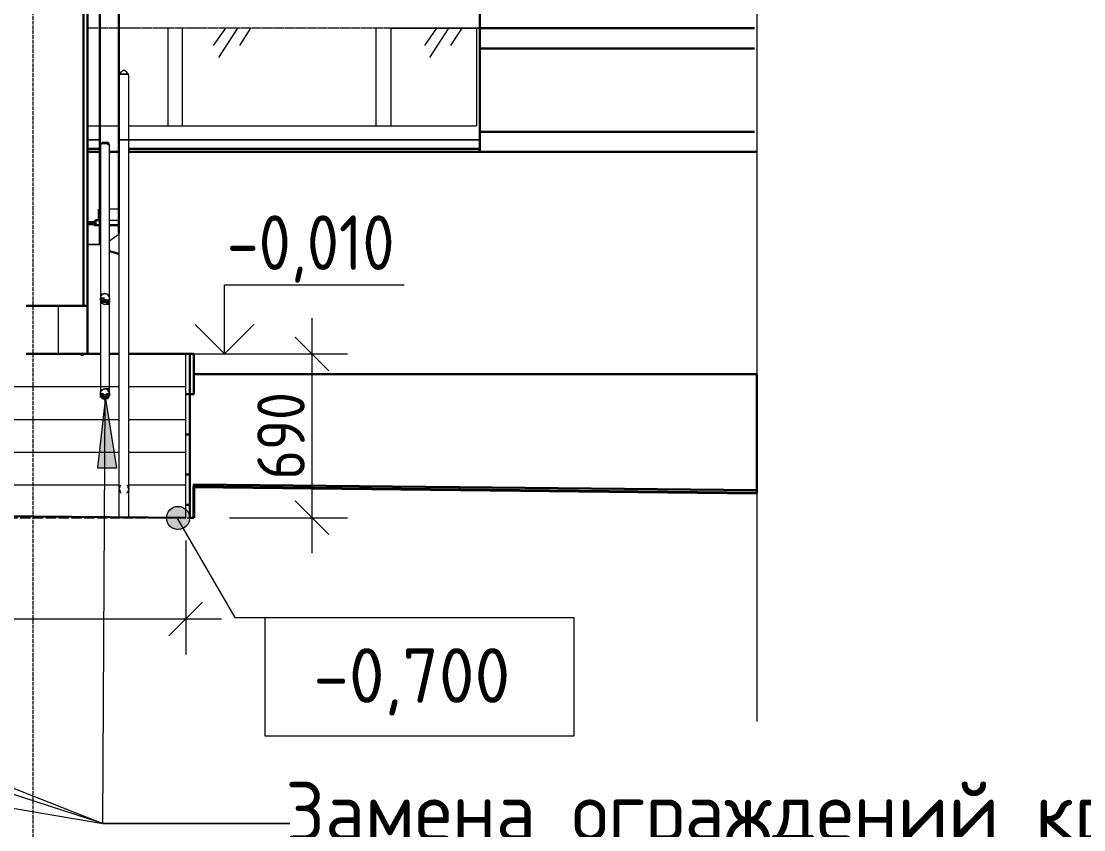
# Model space of a CAD drawing. Header units: millimetres. Extents: x 504091 to 2165846, y 135022 to 442887.
# Drawn here: x 1041310 to 1045782, y 306721 to 310125 of the extents above; entities that cross this region are included whole.
import ezdxf

# ---------------------------------------------------------------- set-up
doc = ezdxf.new("R2010")
doc.units = ezdxf.units.MM
doc.linetypes.add('PDF_IMPORT', pattern=[1, 0.8, -0.2])
doc.layers.get('Defpoints').update_dxf_attribs({"color": 255})
for name, color, linetype, lineweight in [('+АР_Вспомогательная', 7, 'Continuous', 9), ('Аннотация', 7, 'Continuous', 9), ('отметки', 7, 'Continuous', 20), ('размеры', 7, 'Continuous', 9)]:
    doc.layers.add(name, color=color, linetype=linetype, lineweight=lineweight)
for name, color, linetype in [('PDF _Аннотация', 7, 'Continuous'), ('PDF _Лестницы', 7, 'Continuous'), ('PDF _Линии', 7, 'Continuous'), ('PDF _Оси', 7, 'Continuous'), ('PDF _Отметки', 7, 'Continuous'), ('PDF _Стены внутренние', 7, 'Continuous'), ('PDF _Стены наружные', 7, 'Continuous'), ('PDF _Текст', 7, 'Continuous')]:
    doc.layers.add(name, color=color, linetype=linetype)
for name, color, linetype, true_color in [('PDF _Обобщенные модели', 7, 'Continuous', 0xb5bcbf), ('PDF _Ограждение', 7, 'Continuous', 0x7f7f7f), ('PDF _Окна', 7, 'Continuous', 0x383e42), ('PDF _Стены штриховка поверхности', 7, 'Continuous', 0xcacbcc)]:
    doc.layers.add(name, color=color, linetype=linetype, true_color=true_color)
doc.styles.add('GOST Common_1', font='GOST_Common.ttf', dxfattribs={"width": 0.9, "height": 250})
doc.styles.add('GOST Common_6', font='GOST_Common.ttf', dxfattribs={"width": 0.9, "height": 200})
doc.styles.add('PDF GOST Common', font='GOST_Common.ttf')
doc.dimstyles.new('ADSK_Основной_2_5_мм_Округление_до_10_мм', dxfattribs={"dimscale": 304.8, "dimtxt": 251.428749, "dimasz": 0.463911, "dimexe": 0.492126, "dimexo": 0.492126, "dimgap": 0.098425, "dimtad": 1, "dimdec": 0, "dimrnd": 10, "dimdsep": 46, "dimtxsty": 'GOST Common_1', "dimblk1": 'OBLIQUE', "dimblk2": 'OBLIQUE', "dimsah": 1, "dimcen": 0.09, "dimdle": 0.492126, "dimazin": 2, "dimtfac": 1, "dimtdec": 4, "dimtix": 1, "dimtmove": 0, "dimatfit": 3, "dimfxl": 0, "dimtvp": 1, "dimtolj": 1, "dimtzin": 0, "dimlwd": 20, "dimlwe": 20, "dimarcsym": 0})

# ---------------------------------------------------------------- blocks, each defined once
blk = doc.blocks.new('Высотные отметки - Стрелка вверх-12093-Разрез 2-2')
at = {"layer": 'Аннотация', "lineweight": 20}
for p, q in [((21738.9, 450), (20438.9, 450)), ((21738.9, -50), (21738.9, 450)), ((21738.9, -50), (21526.8, 162.1)), ((21738.9, -50), (21951, 162.1)), ((22038.9, -50), (21438.9, -50))]:
    blk.add_line(p, q, dxfattribs=at)
blk = doc.blocks.new('_Oblique')
at = {"color": 0, "linetype": 'ByBlock', "lineweight": -2}
blk.add_line((-0.5, -0.5), (0.5, 0.5), dxfattribs=at)
blk = doc.blocks.new('*D959')
at = {"layer": 'Defpoints', "color": 0, "lineweight": 20, "transparency": 16777216}
for p in [(1042002.3, 308089.2), (1028763.5, 308034.7), (1042002.3, 307608.4)]:
    blk.add_point(p, dxfattribs=at)
at = {"layer": 'размеры', "color": 0, "transparency": 16777216}
for p, q in [((1042002.3, 307939.2), (1042002.3, 307458.4)), ((1028763.5, 307884.7), (1028763.5, 307458.4)), ((1028613.5, 307608.4), (1042152.3, 307608.4))]:
    blk.add_line(p, q, dxfattribs=at)
at = {"layer": 'размеры', "color": 0, "transparency": 16777216, "xscale": 141.4, "yscale": 141.4, "zscale": 141.4, "rotation": 180}
blk.add_blockref('_Oblique', (1028763.5, 307608.4), dxfattribs=at)
at = {"layer": 'размеры', "color": 0, "transparency": 16777216, "xscale": 141.4, "yscale": 141.4, "zscale": 141.4}
blk.add_blockref('_Oblique', (1042002.3, 307608.4), dxfattribs=at)
at = {"layer": 'размеры', "color": 0, "lineweight": 20, "transparency": 16777216, "insert": (1035382.9, 307738.4), "char_height": 200, "attachment_point": 5, "style": 'GOST Common_6'}
blk.add_mtext('\\A1;13250', dxfattribs=at)
blk = doc.blocks.new('*D1009')
at = {"layer": 'Defpoints', "color": 0, "lineweight": 20, "transparency": 16777216}
for p in [(1042027.7, 308724.1), (1042036.2, 308034.7), (1042533.1, 308034.7)]:
    blk.add_point(p, dxfattribs=at)
at = {"layer": 'размеры', "color": 0, "transparency": 16777216}
for p, q in [((1042533.1, 308874.1), (1042533.1, 307884.7)), ((1042177.7, 308724.1), (1042683.1, 308724.1)), ((1042186.2, 308034.7), (1042683.1, 308034.7))]:
    blk.add_line(p, q, dxfattribs=at)
at = {"layer": 'размеры', "color": 0, "transparency": 16777216, "xscale": 141.4, "yscale": 141.4, "zscale": 141.4}
for p, rotation in [((1042533.1, 308724.1), 90), ((1042533.1, 308034.7), 270)]:
    blk.add_blockref('_Oblique', p, dxfattribs=dict(at, rotation=rotation))
at = {"layer": 'размеры', "color": 0, "lineweight": 20, "transparency": 16777216, "insert": (1042403.1, 308379.4), "char_height": 200, "attachment_point": 5, "rotation": 90, "style": 'GOST Common_6'}
blk.add_mtext('\\A1;690', dxfattribs=at)

msp = doc.modelspace()

# ---------------------------------------------------------------- hatches: boundary and pattern name
at = {"layer": 'PDF _Аннотация', "transparency": 33554687}
msp.add_hatch(color=256, dxfattribs=at).paths.add_polyline_path([(1041712.5292, 308244.9614), (1041664.483, 308543.627), (1041633.054, 308257.2493), (1041631.1138, 308244.7006)])
at = {"layer": 'PDF _Ограждение', "transparency": 33554559}
h = msp.add_hatch(color=256, dxfattribs=at)
h.paths.add_polyline_path([(1041660.7077, 308946.1684), (1041660.7077, 308950.401), (1041660.7077, 308946.1684)], flags=0)
h.paths.add_polyline_path([(1041660.7077, 308946.1684), (1041656.4751, 308946.1684), (1041660.7077, 308946.1684)], flags=0)
h.paths.add_polyline_path([(1041660.7077, 308946.1684), (1041660.7077, 308946.1684), (1041660.7077, 308946.1684)], flags=0)
h.paths.add_polyline_path([(1041660.7077, 308946.1684), (1041656.4751, 308946.1684), (1041660.7077, 308946.1684)], flags=0)
h.paths.add_polyline_path([(1041660.7077, 308946.1684), (1041656.4751, 308946.1684), (1041660.7077, 308946.1684)], flags=0)
h = msp.add_hatch(color=256, dxfattribs=at)
h.paths.add_polyline_path([(1041673.4055, 308573.699), (1041664.9403, 308577.9316), (1041673.4055, 308573.699)], flags=0)
h.paths.add_polyline_path([(1041673.4055, 308573.699), (1041669.1729, 308573.699), (1041673.4055, 308573.699)], flags=0)
h.paths.add_polyline_path([(1041673.4055, 308573.699), (1041669.1729, 308573.699), (1041673.4055, 308573.699)], flags=0)
at = {"layer": 'PDF _Отметки', "transparency": 33554687}
msp.add_hatch(color=256, dxfattribs=at).paths.add_polyline_path([(1041980.5985, 308082.3087), (1041959.4355, 308082.3087), (1041950.9702, 308078.076), (1041946.7376, 308078.076), (1041942.505, 308073.8434), (1041938.2724, 308073.8434), (1041934.0398, 308069.6108), (1041934.0398, 308065.3782), (1041925.5746, 308056.913), (1041921.342, 308048.4478), (1041921.342, 308039.9826), (1041917.1094, 308035.75), (1041917.1094, 308027.2848), (1041921.342, 308023.0522), (1041921.342, 308014.587), (1041925.5746, 308010.3544), (1041925.5746, 308006.1217), (1041934.0398, 307997.6565), (1041934.0398, 307993.4239), (1041938.2724, 307989.1913), (1041942.505, 307989.1913), (1041946.7376, 307984.9587), (1041959.4355, 307984.9587), (1041959.4355, 307980.7261), (1041972.1333, 307980.7261), (1041980.5985, 307984.9587), (1041989.0637, 307984.9587), (1041993.2963, 307989.1913), (1041997.5289, 307989.1913), (1042005.9941, 307997.6565), (1042005.9941, 308001.8891), (1042014.4593, 308010.3544), (1042014.4593, 308018.8196), (1042018.6919, 308023.0522), (1042018.6919, 308039.9826), (1042014.4593, 308044.2152), (1042014.4593, 308056.913), (1042010.2267, 308056.913), (1042005.9941, 308061.1456), (1042005.9941, 308065.3782), (1041997.5289, 308073.8434), (1041993.2963, 308073.8434), (1041989.0637, 308078.076), (1041984.8311, 308078.076)])
at = {"layer": 'PDF _Стены внутренние', "true_color": 0xdf8d79, "transparency": 33554559}
msp.add_hatch(color=33, dxfattribs=at).paths.add_polyline_path([(1041572.2902, 308724.0787), (1041563.825, 308724.0787), (1041563.825, 308715.6135), (1041572.2902, 308715.6135)])
at = {"layer": 'PDF _Стены наружные', "true_color": 0xe4ecef, "transparency": 33554687}
msp.add_hatch(color=254, dxfattribs=at).paths.add_polyline_path([(1042036.1511, 308173.763), (1042036.1511, 308164.5573), (1044405.451, 308137.7855), (1044405.451, 308150.9172)])

# ---------------------------------------------------------------- linework, layer by layer
at = {"layer": '+АР_Вспомогательная', "color": 7, "linetype": 'Continuous', "ltscale": 50}
msp.add_lwpolyline([(1044403.8152, 314228.1486), (1044405.451, 311659.7931), (1044655.451, 311597.2931), (1044155.451, 311472.2931), (1044405.451, 311409.7931), (1044405.451, 307176.4633)], dxfattribs=at)
at = {"layer": 'PDF _Аннотация', "lineweight": 9}
for points in [[(1035782.0852, 309066.9198), (1041652.7097, 306747.4517), (1042439.9745, 306747.4517), (1041652.7097, 306747.4517), (1041663.4176, 308534.0829)], [(1029109.6709, 308884.2064), (1041652.7097, 306747.4517), (1042439.9745, 306747.4517), (1041652.7097, 306747.4517), (1035079.4725, 308884.9177)]]:
    msp.add_lwpolyline(points, dxfattribs=at)
msp.add_lwpolyline([(1041664.483, 308543.627), (1041631.1138, 308244.7006), (1041712.5292, 308244.9614)], close=True, dxfattribs=at)
at = {"layer": 'PDF _Аннотация', "lineweight": 20}
msp.add_lwpolyline([(1043635.5474, 307614.4512), (1043635.5474, 307115.0037), (1042336.1374, 307115.0037), (1042336.1374, 307614.4512)], close=True, dxfattribs=at)
at = {"layer": 'PDF _Лестницы', "linetype": 'PDF_IMPORT', "lineweight": 9, "ltscale": 54.057807}
msp.add_line((1028763.4523, 308034.7168), (1042036.1511, 308034.7168), dxfattribs=at)
at = {"layer": 'PDF _Лестницы', "lineweight": 9}
msp.add_lwpolyline([(1042001.9432, 308034.7196), (1042002.2902, 308076.49), (1042002.2902, 308237.329), (1042002.2902, 308398.168), (1042002.2902, 308554.7745), (1042002.2902, 308724.0787)], dxfattribs=at)
at = {"layer": 'PDF _Линии', "lineweight": 9}
for p, q in [((1029041.5476, 308448.7168), (1041719.9642, 308448.7168)), ((1041762.2902, 308448.7168), (1042002.2902, 308448.7168)), ((1029041.5476, 308310.7168), (1041719.9642, 308310.7168)), ((1041762.2902, 308310.7168), (1042002.2902, 308310.7168)), ((1029041.5476, 308172.7168), (1041719.9642, 308172.7168)), ((1041762.2902, 308172.7168), (1042002.2902, 308172.7168))]:
    msp.add_line(p, q, dxfattribs=at)
at = {"layer": 'PDF _Линии', "lineweight": 30}
msp.add_line((1042002.2902, 308034.7168), (1029040.6486, 308142.4136), dxfattribs=at)
for points in [[(1035731.2939, 313650.8322), (1038698.3507, 313650.8322), (1041589.2207, 313650.8322), (1041589.2207, 308724.0787)], [(1041716.1988, 312436.0742), (1041682.338, 312397.9808), (1041652.7097, 312368.3525), (1041648.4771, 312364.1199), (1041648.4771, 312359.8873), (1041644.2445, 312359.8873), (1041644.2445, 312355.6547), (1041644.2445, 312351.4221), (1041640.0119, 312351.4221), (1041640.0119, 312347.1895), (1041640.0119, 312342.9569), (1041640.0119, 312338.7243), (1041640.0119, 312292.1656), (1041640.0119, 309291.2479)], [(1041720.4314, 309291.2479), (1041720.4314, 312292.1656), (1041720.4314, 312241.3743)], [(1041572.2902, 308927.2438), (1041572.2902, 312127.094), (1041589.2207, 312127.094), (1041601.9185, 312127.094), (1041601.9185, 312008.581), (1041589.2207, 312008.581)], [(1044395.4385, 311801.1833), (1043239.937, 311801.1833), (1043239.937, 309574.8325)], [(1043239.937, 310095.4431), (1044395.4385, 310095.4431)], [(1044395.4385, 310010.7909), (1043239.937, 310010.7909)], [(1043239.937, 309659.4846), (1044395.4385, 309659.4846)], [(1041640.0119, 309587.5303), (1041589.2207, 309587.5303)], [(1043239.937, 309587.5303), (1041762.2902, 309587.5303)], [(1041635.7793, 309333.574), (1041635.7793, 309287.0153)], [(1041643.7773, 309185.9), (1041640.0119, 309189.6654), (1041640.0119, 309193.898), (1041640.0119, 309198.1306), (1041640.0119, 309202.3632), (1041640.0119, 309287.0153), (1041623.0815, 309287.0153), (1041623.0815, 309265.8523), (1041618.8489, 309265.8523), (1041618.8489, 309270.0849), (1041618.8489, 309278.5501), (1041618.8489, 309282.7827), (1041623.0815, 309282.7827)], [(1041720.4314, 309287.0153), (1041720.4314, 309231.9914)], [(1041623.0815, 309278.5501), (1041589.2207, 309278.5501)], [(1041589.2207, 309270.0849), (1041623.0815, 309270.0849)], [(1041623.0815, 309265.8523), (1041640.0119, 309265.8523), (1041643.7773, 309265.8523)], [(1041681.8707, 309265.8523), (1041720.4314, 309265.8523)], [(1041719.9642, 309145.236), (1041681.8707, 309156.4399)], [(1041589.2207, 308927.2438), (1041331.0317, 308927.2438)], [(1041331.0317, 308724.0787), (1041643.7773, 308724.0787)], [(1041681.8707, 308724.0787), (1041719.9642, 308724.0787)], [(1041762.2902, 308724.0787), (1042036.1511, 308724.0787)], [(1042019.2207, 308554.7745), (1042002.2902, 308554.7745)], [(1042019.2207, 308385.4702), (1042002.2902, 308385.4702)], [(1042019.2207, 308216.166), (1042002.2902, 308216.166)], [(1042036.1511, 308173.763), (1044405.451, 308150.9172)], [(1042002.2902, 308089.1878), (1042019.2207, 308089.1878)]]:
    msp.add_lwpolyline(points, dxfattribs=at)
at = {"layer": 'PDF _Линии', "lineweight": 30, "ltscale": 53.676821}
for points in [[(1041643.7773, 309574.8325), (1041589.2207, 309574.8325)], [(1041720.4314, 309574.8325), (1041681.8707, 309574.8325)], [(1044405.451, 309574.8325), (1041762.2902, 309574.8325)], [(1044405.451, 308150.9172), (1044405.451, 308639.4266), (1042036.1511, 308639.4266), (1042036.1511, 308554.7745), (1042019.2207, 308554.7745), (1042019.2207, 308034.7168), (1042036.1511, 308034.7168), (1042036.1511, 308173.763), (1044405.451, 308150.9172)], [(1042036.1511, 308639.4266), (1044405.451, 308639.4266)], [(1042036.1511, 308173.763), (1042036.1511, 308164.5573), (1044405.451, 308137.7855), (1044405.451, 308150.9172), (1042036.1511, 308173.763)]]:
    msp.add_lwpolyline(points, dxfattribs=at)
msp.add_lwpolyline([(1042019.2207, 308724.0787), (1042036.1511, 308724.0787), (1042036.1511, 308554.7745), (1042019.2207, 308554.7745)], close=True, dxfattribs=at)
at = {"layer": 'PDF _Линии', "lineweight": 9}
for points in [[(1029041.5476, 308586.7168), (1041719.9642, 308586.7168)], [(1041762.2902, 308586.7168), (1042002.2902, 308586.7168)]]:
    msp.add_lwpolyline(points, dxfattribs=at)
at = {"layer": 'PDF _Линии', "lineweight": 40}
msp.add_lwpolyline([(1044405.451, 308137.7855), (1042036.1511, 308164.5573), (1042036.1511, 308034.7168)], dxfattribs=at)
at = {"layer": 'PDF _Обобщенные модели', "color": 7, "lineweight": 18}
for points in [[(1041643.7773, 309333.574), (1041635.7793, 309333.574)], [(1041720.4314, 309333.574), (1041681.8707, 309333.574)], [(1041640.0119, 309265.8523), (1041640.0119, 309287.0153), (1041643.7773, 309287.0153)], [(1041681.8707, 309287.0153), (1041720.4314, 309287.0153)], [(1041623.0815, 309278.5501), (1041618.8489, 309278.5501)], [(1041618.8489, 309270.0849), (1041623.0815, 309270.0849)], [(1041682.338, 309202.3632), (1041711.9662, 309223.5262), (1041720.4314, 309227.7588), (1041720.4314, 309231.9914)]]:
    msp.add_lwpolyline(points, dxfattribs=at)
at = {"layer": 'PDF _Обобщенные модели', "color": 250, "lineweight": 0, "true_color": 0x3d3635, "const_width": 4.2326}
msp.add_lwpolyline([(1041620.9652, 309282.7827), (1041620.9652, 309278.5501), (1041620.9652, 309270.0849)], dxfattribs=at)
at = {"layer": 'PDF _Обобщенные модели', "color": 250, "lineweight": 0, "true_color": 0x3d3635}
msp.add_lwpolyline([(1041623.0815, 309278.5501), (1041618.8489, 309278.5501), (1041623.0815, 309278.5501)], close=True, dxfattribs=at)
at = {"layer": 'PDF _Ограждение', "color": 7, "lineweight": 9}
for points in [[(1041762.2902, 308036.7109), (1041762.2902, 309246.6834), (1041762.2902, 309255.1486), (1041762.2902, 309898.5047), (1041753.825, 309911.2025), (1041741.1272, 309919.6677), (1041728.4294, 309911.2025), (1041719.9642, 309898.5047), (1041719.9642, 309255.1486), (1041719.9642, 309246.6834), (1041719.9642, 308036.7109)], [(1041719.9642, 308188.5319), (1041719.9642, 308154.671)], [(1041728.4294, 308171.6015), (1041724.1968, 308167.3688), (1041724.1968, 308163.1362), (1041719.9642, 308154.671), (1041724.1968, 308150.4384), (1041724.1968, 308146.2058), (1041728.4294, 308137.7406)], [(1041753.825, 308171.6015), (1041758.0576, 308167.3688), (1041762.2902, 308163.1362), (1041762.2902, 308154.671), (1041762.2902, 308188.5319)], [(1041753.825, 308137.7406), (1041758.0576, 308146.2058), (1041762.2902, 308150.4384), (1041762.2902, 308154.671)]]:
    msp.add_lwpolyline(points, dxfattribs=at)
at = {"layer": 'PDF _Ограждение', "lineweight": 0}
for points in [[(1041762.2902, 309902.7373), (1041724.1968, 309902.7373), (1041762.2902, 309902.7373)], [(1041677.6381, 309610.6875), (1041648.0099, 309610.6875), (1041677.6381, 309610.6875)], [(1041652.2425, 309610.6875), (1041648.0099, 309610.6875), (1041652.2425, 309610.6875)], [(1041673.4055, 309614.9201), (1041652.2425, 309614.9201), (1041673.4055, 309614.9201)], [(1041677.6381, 309610.6875), (1041660.7077, 309610.6875), (1041677.6381, 309610.6875)], [(1041677.6381, 309606.4549), (1041673.4055, 309606.4549), (1041677.6381, 309606.4549)], [(1041677.6381, 309606.4549), (1041673.4055, 309606.4549), (1041677.6381, 309606.4549)], [(1041681.8707, 309597.9897), (1041681.8707, 309597.9897), (1041681.8707, 309597.9897)], [(1041681.8707, 309597.9897), (1041681.8707, 309597.9897), (1041681.8707, 309597.9897)], [(1041652.2425, 308975.7966), (1041643.7773, 308975.7966), (1041652.2425, 308975.7966)], [(1041648.0099, 308971.564), (1041648.0099, 308971.564), (1041648.0099, 308971.564)], [(1041648.0099, 308971.564), (1041648.0099, 308971.564), (1041648.0099, 308971.564)], [(1041648.0099, 308967.3314), (1041648.0099, 308971.564), (1041648.0099, 308967.3314)], [(1041664.9403, 308975.7966), (1041664.9403, 308975.7966), (1041664.9403, 308975.7966)], [(1041664.9403, 308975.7966), (1041664.9403, 308975.7966), (1041664.9403, 308975.7966)], [(1041664.9403, 308975.7966), (1041664.9403, 308975.7966), (1041664.9403, 308975.7966)], [(1041677.6381, 308971.564), (1041673.4055, 308971.564), (1041677.6381, 308971.564)], [(1041643.7773, 308963.0988), (1041643.7773, 308963.0988), (1041643.7773, 308963.0988)], [(1041643.7773, 308963.0988), (1041643.7773, 308963.0988), (1041643.7773, 308963.0988)], [(1041660.7077, 308958.8662), (1041643.7773, 308958.8662), (1041660.7077, 308958.8662)], [(1041643.7773, 308958.8662), (1041643.7773, 308958.8662), (1041643.7773, 308958.8662)], [(1041643.7773, 308958.8662), (1041643.7773, 308958.8662), (1041643.7773, 308958.8662)], [(1041648.0099, 308954.6336), (1041643.7773, 308958.8662), (1041648.0099, 308954.6336)], [(1041648.0099, 308937.7031), (1041643.7773, 308941.9358), (1041648.0099, 308937.7031)], [(1041656.4751, 308950.401), (1041648.0099, 308950.401), (1041656.4751, 308950.401)], [(1041656.4751, 308946.1684), (1041648.0099, 308946.1684), (1041656.4751, 308946.1684)], [(1041656.4751, 308946.1684), (1041648.0099, 308946.1684), (1041656.4751, 308946.1684)], [(1041656.4751, 308946.1684), (1041652.2425, 308946.1684), (1041656.4751, 308946.1684)], [(1041656.4751, 308954.6336), (1041656.4751, 308954.6336), (1041656.4751, 308954.6336)], [(1041656.4751, 308954.6336), (1041656.4751, 308954.6336), (1041656.4751, 308954.6336)], [(1041660.7077, 308950.401), (1041656.4751, 308954.6336), (1041660.7077, 308950.401)], [(1041660.7077, 308954.6336), (1041656.4751, 308954.6336), (1041660.7077, 308954.6336)], [(1041660.7077, 308954.6336), (1041656.4751, 308954.6336), (1041660.7077, 308954.6336)], [(1041656.4751, 308950.401), (1041656.4751, 308950.401), (1041656.4751, 308950.401)], [(1041656.4751, 308950.401), (1041656.4751, 308950.401), (1041656.4751, 308950.401)], [(1041656.4751, 308950.401), (1041656.4751, 308950.401), (1041656.4751, 308950.401)], [(1041656.4751, 308950.401), (1041656.4751, 308950.401), (1041656.4751, 308950.401)], [(1041656.4751, 308950.401), (1041656.4751, 308950.401), (1041656.4751, 308950.401)], [(1041656.4751, 308950.401), (1041656.4751, 308950.401), (1041656.4751, 308950.401)], [(1041656.4751, 308950.401), (1041656.4751, 308950.401), (1041656.4751, 308950.401)], [(1041656.4751, 308950.401), (1041656.4751, 308950.401), (1041656.4751, 308950.401)], [(1041656.4751, 308946.1684), (1041656.4751, 308946.1684), (1041656.4751, 308946.1684)], [(1041656.4751, 308946.1684), (1041656.4751, 308946.1684), (1041656.4751, 308946.1684)], [(1041656.4751, 308946.1684), (1041656.4751, 308946.1684), (1041656.4751, 308946.1684)], [(1041656.4751, 308946.1684), (1041656.4751, 308946.1684), (1041656.4751, 308946.1684)], [(1041656.4751, 308946.1684), (1041656.4751, 308946.1684), (1041656.4751, 308946.1684)], [(1041656.4751, 308946.1684), (1041656.4751, 308946.1684), (1041656.4751, 308946.1684)], [(1041656.4751, 308941.9358), (1041656.4751, 308941.9358), (1041656.4751, 308941.9358)], [(1041677.6381, 308941.9358), (1041656.4751, 308941.9358), (1041677.6381, 308941.9358)], [(1041660.7077, 308954.6336), (1041660.7077, 308954.6336), (1041660.7077, 308954.6336)], [(1041660.7077, 308954.6336), (1041660.7077, 308954.6336), (1041660.7077, 308954.6336)], [(1041660.7077, 308950.401), (1041660.7077, 308950.401), (1041660.7077, 308950.401)], [(1041660.7077, 308950.401), (1041660.7077, 308950.401), (1041660.7077, 308950.401)], [(1041669.1729, 308950.401), (1041660.7077, 308950.401), (1041669.1729, 308950.401)], [(1041660.7077, 308950.401), (1041660.7077, 308950.401), (1041660.7077, 308950.401)], [(1041660.7077, 308950.401), (1041660.7077, 308950.401), (1041660.7077, 308950.401)], [(1041660.7077, 308950.401), (1041660.7077, 308950.401), (1041660.7077, 308950.401)], [(1041660.7077, 308950.401), (1041660.7077, 308950.401), (1041660.7077, 308950.401)], [(1041660.7077, 308950.401), (1041660.7077, 308950.401), (1041660.7077, 308950.401)], [(1041660.7077, 308950.401), (1041660.7077, 308950.401), (1041660.7077, 308950.401)], [(1041660.7077, 308950.401), (1041660.7077, 308950.401), (1041660.7077, 308950.401)], [(1041660.7077, 308950.401), (1041660.7077, 308950.401), (1041660.7077, 308950.401)], [(1041660.7077, 308950.401), (1041660.7077, 308950.401), (1041660.7077, 308950.401)], [(1041660.7077, 308950.401), (1041660.7077, 308950.401), (1041660.7077, 308950.401)], [(1041660.7077, 308950.401), (1041660.7077, 308950.401), (1041660.7077, 308950.401)], [(1041660.7077, 308950.401), (1041660.7077, 308950.401), (1041660.7077, 308950.401)], [(1041660.7077, 308950.401), (1041660.7077, 308950.401), (1041660.7077, 308950.401)], [(1041660.7077, 308950.401), (1041660.7077, 308950.401), (1041660.7077, 308950.401)], [(1041660.7077, 308950.401), (1041660.7077, 308950.401), (1041660.7077, 308950.401)], [(1041660.7077, 308950.401), (1041660.7077, 308950.401), (1041660.7077, 308950.401)], [(1041660.7077, 308950.401), (1041660.7077, 308950.401), (1041660.7077, 308950.401)], [(1041660.7077, 308950.401), (1041660.7077, 308950.401), (1041660.7077, 308950.401)], [(1041660.7077, 308946.1684), (1041660.7077, 308950.401), (1041660.7077, 308946.1684)], [(1041660.7077, 308946.1684), (1041660.7077, 308946.1684), (1041660.7077, 308946.1684)], [(1041660.7077, 308946.1684), (1041660.7077, 308946.1684), (1041660.7077, 308946.1684)], [(1041660.7077, 308946.1684), (1041660.7077, 308946.1684), (1041660.7077, 308946.1684)], [(1041660.7077, 308946.1684), (1041660.7077, 308946.1684), (1041660.7077, 308946.1684)], [(1041664.9403, 308954.6336), (1041664.9403, 308954.6336), (1041664.9403, 308954.6336)], [(1041664.9403, 308954.6336), (1041664.9403, 308954.6336), (1041664.9403, 308954.6336)], [(1041664.9403, 308950.401), (1041664.9403, 308954.6336), (1041664.9403, 308950.401)], [(1041677.6381, 308950.401), (1041664.9403, 308950.401), (1041677.6381, 308950.401)], [(1041677.6381, 308950.401), (1041664.9403, 308950.401), (1041677.6381, 308950.401)], [(1041669.1729, 308950.401), (1041664.9403, 308950.401), (1041669.1729, 308950.401)], [(1041677.6381, 308950.401), (1041669.1729, 308950.401), (1041677.6381, 308950.401)], [(1041673.4055, 308946.1684), (1041669.1729, 308946.1684), (1041673.4055, 308946.1684)], [(1041669.1729, 308946.1684), (1041669.1729, 308946.1684), (1041669.1729, 308946.1684)], [(1041669.1729, 308946.1684), (1041669.1729, 308946.1684), (1041669.1729, 308946.1684)], [(1041669.1729, 308946.1684), (1041669.1729, 308946.1684), (1041669.1729, 308946.1684)], [(1041681.8707, 308933.4705), (1041669.1729, 308933.4705), (1041681.8707, 308933.4705)], [(1041681.8707, 308946.1684), (1041673.4055, 308946.1684), (1041681.8707, 308946.1684)], [(1041681.8707, 308963.0988), (1041677.6381, 308967.3314), (1041681.8707, 308963.0988)], [(1041681.8707, 308967.3314), (1041677.6381, 308967.3314), (1041681.8707, 308967.3314)], [(1041681.8707, 308941.9358), (1041681.8707, 308946.1684), (1041681.8707, 308941.9358)], [(1041652.2425, 308573.699), (1041643.7773, 308573.699), (1041652.2425, 308573.699)], [(1041648.0099, 308569.4664), (1041648.0099, 308569.4664), (1041648.0099, 308569.4664)], [(1041648.0099, 308569.4664), (1041648.0099, 308569.4664), (1041648.0099, 308569.4664)], [(1041681.8707, 308577.9316), (1041660.7077, 308577.9316), (1041681.8707, 308577.9316)], [(1041677.6381, 308569.4664), (1041673.4055, 308569.4664), (1041677.6381, 308569.4664)], [(1041643.7773, 308565.2338), (1041643.7773, 308565.2338), (1041643.7773, 308565.2338)], [(1041643.7773, 308565.2338), (1041643.7773, 308565.2338), (1041643.7773, 308565.2338)], [(1041643.7773, 308565.2338), (1041643.7773, 308565.2338), (1041643.7773, 308565.2338)], [(1041643.7773, 308565.2338), (1041643.7773, 308565.2338), (1041643.7773, 308565.2338)], [(1041656.4751, 308556.7686), (1041643.7773, 308556.7686), (1041656.4751, 308556.7686)], [(1041656.4751, 308556.7686), (1041643.7773, 308556.7686), (1041656.4751, 308556.7686)], [(1041643.7773, 308556.7686), (1041643.7773, 308556.7686), (1041643.7773, 308556.7686)], [(1041643.7773, 308556.7686), (1041643.7773, 308556.7686), (1041643.7773, 308556.7686)], [(1041648.0099, 308552.536), (1041643.7773, 308556.7686), (1041648.0099, 308552.536)], [(1041648.0099, 308552.536), (1041643.7773, 308552.536), (1041648.0099, 308552.536)], [(1041656.4751, 308552.536), (1041648.0099, 308552.536), (1041656.4751, 308552.536)], [(1041660.7077, 308552.536), (1041648.0099, 308552.536), (1041660.7077, 308552.536)], [(1041656.4751, 308548.3034), (1041648.0099, 308548.3034), (1041656.4751, 308548.3034)], [(1041656.4751, 308548.3034), (1041648.0099, 308548.3034), (1041656.4751, 308548.3034)], [(1041650.1262, 308552.536), (1041656.4751, 308552.536), (1041656.4751, 308552.536), (1041656.4751, 308552.536)], [(1041656.4751, 308544.0708), (1041652.2425, 308544.0708), (1041656.4751, 308544.0708)], [(1041656.4751, 308556.7686), (1041656.4751, 308556.7686), (1041656.4751, 308556.7686)], [(1041656.4751, 308552.536), (1041656.4751, 308552.536), (1041656.4751, 308552.536)], [(1041656.4751, 308552.536), (1041656.4751, 308552.536), (1041656.4751, 308552.536)], [(1041656.4751, 308552.536), (1041656.4751, 308552.536), (1041656.4751, 308552.536)], [(1041656.4751, 308552.536), (1041656.4751, 308552.536), (1041656.4751, 308552.536)], [(1041656.4751, 308552.536), (1041656.4751, 308552.536), (1041656.4751, 308552.536)], [(1041656.4751, 308552.536), (1041656.4751, 308552.536), (1041656.4751, 308552.536)], [(1041656.4751, 308552.536), (1041656.4751, 308552.536), (1041656.4751, 308552.536)], [(1041656.4751, 308552.536), (1041656.4751, 308552.536), (1041656.4751, 308552.536)], [(1041656.4751, 308552.536), (1041656.4751, 308552.536), (1041656.4751, 308552.536)], [(1041656.4751, 308548.3034), (1041656.4751, 308548.3034), (1041656.4751, 308548.3034)], [(1041656.4751, 308548.3034), (1041656.4751, 308548.3034), (1041656.4751, 308548.3034)], [(1041656.4751, 308548.3034), (1041656.4751, 308548.3034), (1041656.4751, 308548.3034)], [(1041660.7077, 308544.0708), (1041656.4751, 308544.0708), (1041660.7077, 308544.0708)], [(1041660.7077, 308544.0708), (1041656.4751, 308544.0708), (1041660.7077, 308544.0708)], [(1041656.4751, 308544.0708), (1041656.4751, 308544.0708), (1041656.4751, 308544.0708)], [(1041656.4751, 308544.0708), (1041656.4751, 308544.0708), (1041656.4751, 308544.0708)], [(1041656.4751, 308544.0708), (1041656.4751, 308544.0708), (1041656.4751, 308544.0708)], [(1041656.4751, 308544.0708), (1041656.4751, 308544.0708), (1041656.4751, 308544.0708)], [(1041656.4751, 308544.0708), (1041656.4751, 308544.0708), (1041656.4751, 308544.0708)], [(1041656.4751, 308544.0708), (1041656.4751, 308544.0708), (1041656.4751, 308544.0708)], [(1041660.7077, 308556.7686), (1041660.7077, 308556.7686), (1041660.7077, 308556.7686)], [(1041660.7077, 308556.7686), (1041660.7077, 308556.7686), (1041660.7077, 308556.7686)], [(1041660.7077, 308552.536), (1041660.7077, 308552.536), (1041660.7077, 308552.536)], [(1041660.7077, 308552.536), (1041660.7077, 308552.536), (1041660.7077, 308552.536)], [(1041669.1729, 308552.536), (1041660.7077, 308552.536), (1041669.1729, 308552.536)], [(1041660.7077, 308552.536), (1041660.7077, 308552.536), (1041660.7077, 308552.536)], [(1041660.7077, 308552.536), (1041660.7077, 308552.536), (1041660.7077, 308552.536)], [(1041660.7077, 308552.536), (1041660.7077, 308552.536), (1041660.7077, 308552.536)], [(1041660.7077, 308552.536), (1041660.7077, 308552.536), (1041660.7077, 308552.536)], [(1041660.7077, 308552.536), (1041660.7077, 308552.536), (1041660.7077, 308552.536)], [(1041660.7077, 308552.536), (1041660.7077, 308552.536), (1041660.7077, 308552.536)], [(1041660.7077, 308552.536), (1041660.7077, 308552.536), (1041660.7077, 308552.536)], [(1041660.7077, 308552.536), (1041660.7077, 308552.536), (1041660.7077, 308552.536)], [(1041660.7077, 308552.536), (1041660.7077, 308552.536), (1041660.7077, 308552.536)], [(1041660.7077, 308552.536), (1041660.7077, 308552.536), (1041660.7077, 308552.536)], [(1041660.7077, 308552.536), (1041660.7077, 308552.536), (1041660.7077, 308552.536)], [(1041660.7077, 308552.536), (1041660.7077, 308552.536), (1041660.7077, 308552.536)], [(1041660.7077, 308552.536), (1041660.7077, 308552.536), (1041660.7077, 308552.536)], [(1041660.7077, 308552.536), (1041660.7077, 308552.536), (1041660.7077, 308552.536)], [(1041660.7077, 308552.536), (1041660.7077, 308552.536), (1041660.7077, 308552.536)], [(1041660.7077, 308552.536), (1041660.7077, 308552.536), (1041660.7077, 308552.536)], [(1041660.7077, 308552.536), (1041660.7077, 308552.536), (1041660.7077, 308552.536)], [(1041660.7077, 308552.536), (1041660.7077, 308552.536), (1041660.7077, 308552.536)], [(1041660.7077, 308552.536), (1041660.7077, 308552.536), (1041660.7077, 308552.536)], [(1041660.7077, 308552.536), (1041660.7077, 308552.536), (1041660.7077, 308552.536)], [(1041660.7077, 308552.536), (1041660.7077, 308552.536), (1041660.7077, 308552.536)], [(1041660.7077, 308552.536), (1041660.7077, 308552.536), (1041660.7077, 308552.536)], [(1041660.7077, 308548.3034), (1041660.7077, 308548.3034), (1041660.7077, 308548.3034)], [(1041660.7077, 308544.0708), (1041660.7077, 308544.0708), (1041660.7077, 308544.0708)], [(1041660.7077, 308544.0708), (1041660.7077, 308544.0708), (1041660.7077, 308544.0708)], [(1041660.7077, 308544.0708), (1041660.7077, 308544.0708), (1041660.7077, 308544.0708)], [(1041660.7077, 308544.0708), (1041660.7077, 308544.0708), (1041660.7077, 308544.0708)], [(1041664.9403, 308544.0708), (1041660.7077, 308544.0708), (1041664.9403, 308544.0708)], [(1041677.6381, 308544.0708), (1041660.7077, 308544.0708), (1041677.6381, 308544.0708)], [(1041664.9403, 308556.7686), (1041664.9403, 308556.7686), (1041664.9403, 308556.7686)], [(1041664.9403, 308556.7686), (1041664.9403, 308556.7686), (1041664.9403, 308556.7686)], [(1041677.6381, 308552.536), (1041664.9403, 308552.536), (1041677.6381, 308552.536)], [(1041669.1729, 308552.536), (1041664.9403, 308552.536), (1041669.1729, 308552.536)], [(1041669.1729, 308548.3034), (1041664.9403, 308552.536), (1041669.1729, 308548.3034)], [(1041664.9403, 308544.0708), (1041664.9403, 308544.0708), (1041664.9403, 308544.0708)], [(1041664.9403, 308544.0708), (1041664.9403, 308544.0708), (1041664.9403, 308544.0708)], [(1041669.1729, 308544.0708), (1041664.9403, 308544.0708), (1041669.1729, 308544.0708)], [(1041677.6381, 308556.7686), (1041669.1729, 308556.7686), (1041677.6381, 308556.7686)], [(1041677.6381, 308556.7686), (1041669.1729, 308556.7686), (1041677.6381, 308556.7686)], [(1041677.6381, 308552.536), (1041669.1729, 308552.536), (1041677.6381, 308552.536)], [(1041673.4055, 308548.3034), (1041669.1729, 308548.3034), (1041673.4055, 308548.3034)], [(1041673.4055, 308548.3034), (1041669.1729, 308548.3034), (1041673.4055, 308548.3034)], [(1041673.4055, 308552.536), (1041677.6381, 308552.536), (1041677.6381, 308552.536), (1041677.6381, 308552.536)], [(1041724.1968, 308167.3688), (1041724.1968, 308167.3688), (1041724.1968, 308167.3688)], [(1041724.1968, 308167.3688), (1041724.1968, 308167.3688), (1041724.1968, 308167.3688)], [(1041762.2902, 308167.3688), (1041762.2902, 308167.3688), (1041762.2902, 308167.3688)], [(1041762.2902, 308167.3688), (1041762.2902, 308167.3688), (1041762.2902, 308167.3688)], [(1041728.4294, 308141.9732), (1041728.4294, 308141.9732), (1041728.4294, 308141.9732)], [(1041728.4294, 308141.9732), (1041728.4294, 308141.9732), (1041728.4294, 308141.9732)], [(1041762.2902, 308154.671), (1041758.0576, 308163.1362), (1041762.2902, 308154.671)], [(1041758.0576, 308141.9732), (1041758.0576, 308141.9732), (1041758.0576, 308141.9732)], [(1041758.0576, 308141.9732), (1041758.0576, 308141.9732), (1041758.0576, 308141.9732)], [(1041762.2902, 308141.9732), (1041762.2902, 308146.2058), (1041762.2902, 308141.9732)]]:
    msp.add_lwpolyline(points, dxfattribs=at)
at = {"layer": 'PDF _Ограждение', "color": 7, "lineweight": 9}
for points in [[(1041653.3006, 309616.6024, 0.267959361), (1041643.7773, 309600.106, -0.028451508), (1041643.9013, 309602.2843, 0.028451508), (1041643.7773, 309600.106, 0.024109767), (1041643.7773, 309597.9897), (1041643.7773, 309593.7571), (1041643.7773, 308954.6336), (1041643.7773, 308556.7686)], [(1041681.8707, 308556.7686), (1041681.8707, 308548.3034), (1041677.6381, 308544.0708), (1041677.6381, 308539.8382), (1041673.4055, 308535.6056), (1041664.9403, 308535.6056), (1041660.7077, 308531.373), (1041656.4751, 308535.6056), (1041652.2425, 308535.6056), (1041648.0099, 308539.8382), (1041643.7773, 308544.0708), (1041643.7773, 308548.3034), (1041643.7773, 308556.7686), (1041643.7773, 308561.0012), (1041643.7773, 308565.2338), (1041648.0099, 308569.4664), (1041652.2425, 308573.699), (1041656.4751, 308577.9316), (1041660.7077, 308577.9316), (1041664.9403, 308577.9316), (1041673.4055, 308573.699), (1041677.6381, 308569.4664), (1041677.6381, 308565.2338), (1041681.8707, 308561.0012), (1041681.8707, 308556.7686), (1041681.8707, 308954.6336), (1041681.8707, 309593.7571), (1041681.8707, 309597.9897, 0.024109772), (1041681.8707, 309600.106, 0.028451514), (1041681.7467, 309602.2843, -0.028451514), (1041681.8707, 309600.106, 0.267959361), (1041672.3473, 309616.6024)]]:
    msp.add_lwpolyline(points, format="xyb", dxfattribs=at)
for points in [[(1041651.4158, 309615.3583, 0.036277328), (1041649.3574, 309613.5726, -0.036277328)], [(1041676.2906, 309613.5726, 0.035513571), (1041674.1867, 309615.3955, -0.035513571)]]:
    msp.add_lwpolyline(points, format="xyb", close=True, dxfattribs=at)
at = {"layer": 'PDF _Ограждение', "lineweight": 0}
for points in [[(1041719.9642, 309246.6834), (1041719.9642, 309246.6834), (1041719.9642, 309246.6834)], [(1041648.0099, 308971.564), (1041648.0099, 308971.564), (1041648.0099, 308971.564)], [(1041660.7077, 308975.7966), (1041660.7077, 308975.7966), (1041660.7077, 308975.7966)], [(1041660.7077, 308975.7966), (1041660.7077, 308975.7966), (1041660.7077, 308975.7966)], [(1041643.7773, 308967.3314), (1041643.7773, 308967.3314), (1041643.7773, 308967.3314)], [(1041656.4751, 308958.8662), (1041656.4751, 308958.8662), (1041656.4751, 308958.8662)], [(1041656.4751, 308954.6336), (1041656.4751, 308954.6336), (1041656.4751, 308954.6336)], [(1041656.4751, 308950.401), (1041656.4751, 308950.401), (1041656.4751, 308950.401)], [(1041656.4751, 308946.1684), (1041656.4751, 308946.1684), (1041656.4751, 308946.1684)], [(1041656.4751, 308946.1684), (1041656.4751, 308946.1684), (1041656.4751, 308946.1684)], [(1041656.4751, 308946.1684), (1041656.4751, 308946.1684), (1041656.4751, 308946.1684)], [(1041656.4751, 308941.9358), (1041656.4751, 308941.9358), (1041656.4751, 308941.9358)], [(1041660.7077, 308950.401), (1041660.7077, 308950.401), (1041660.7077, 308950.401)], [(1041660.7077, 308946.1684), (1041660.7077, 308946.1684), (1041660.7077, 308946.1684)], [(1041660.7077, 308946.1684), (1041660.7077, 308946.1684), (1041660.7077, 308946.1684)], [(1041664.9403, 308958.8662), (1041664.9403, 308958.8662), (1041664.9403, 308958.8662)], [(1041664.9403, 308954.6336), (1041664.9403, 308954.6336), (1041664.9403, 308954.6336)], [(1041664.9403, 308954.6336), (1041664.9403, 308954.6336), (1041664.9403, 308954.6336)], [(1041664.9403, 308950.401), (1041664.9403, 308950.401), (1041664.9403, 308950.401)], [(1041664.9403, 308950.401), (1041664.9403, 308950.401), (1041664.9403, 308950.401)], [(1041664.9403, 308946.1684), (1041664.9403, 308946.1684), (1041664.9403, 308946.1684)], [(1041664.9403, 308941.9358), (1041664.9403, 308941.9358), (1041664.9403, 308941.9358)], [(1041669.1729, 308946.1684), (1041669.1729, 308946.1684), (1041669.1729, 308946.1684)], [(1041648.0099, 308573.699), (1041648.0099, 308573.699), (1041648.0099, 308573.699)], [(1041643.7773, 308556.7686), (1041643.7773, 308556.7686), (1041643.7773, 308556.7686)], [(1041656.4751, 308552.536), (1041656.4751, 308552.536), (1041656.4751, 308552.536)], [(1041656.4751, 308552.536), (1041656.4751, 308552.536), (1041656.4751, 308552.536)], [(1041656.4751, 308552.536), (1041656.4751, 308552.536), (1041656.4751, 308552.536)], [(1041656.4751, 308548.3034), (1041656.4751, 308548.3034), (1041656.4751, 308548.3034)], [(1041656.4751, 308544.0708), (1041656.4751, 308544.0708), (1041656.4751, 308544.0708)], [(1041660.7077, 308548.3034), (1041660.7077, 308548.3034), (1041660.7077, 308548.3034)], [(1041660.7077, 308544.0708), (1041660.7077, 308544.0708), (1041660.7077, 308544.0708)], [(1041660.7077, 308544.0708), (1041660.7077, 308544.0708), (1041660.7077, 308544.0708)], [(1041660.7077, 308544.0708), (1041660.7077, 308544.0708), (1041660.7077, 308544.0708)], [(1041664.9403, 308556.7686), (1041664.9403, 308556.7686), (1041664.9403, 308556.7686)], [(1041664.9403, 308552.536), (1041664.9403, 308552.536), (1041664.9403, 308552.536)], [(1041664.9403, 308552.536), (1041664.9403, 308552.536), (1041664.9403, 308552.536)], [(1041664.9403, 308552.536), (1041664.9403, 308552.536), (1041664.9403, 308552.536)], [(1041664.9403, 308552.536), (1041664.9403, 308552.536), (1041664.9403, 308552.536)], [(1041669.1729, 308544.0708), (1041669.1729, 308544.0708), (1041669.1729, 308544.0708)], [(1041724.1968, 308167.3688), (1041724.1968, 308167.3688), (1041724.1968, 308167.3688)], [(1041758.0576, 308171.6015), (1041758.0576, 308171.6015), (1041758.0576, 308171.6015)], [(1041719.9642, 308154.671), (1041719.9642, 308154.671), (1041719.9642, 308154.671)], [(1041724.1968, 308163.1362), (1041724.1968, 308163.1362), (1041724.1968, 308163.1362)], [(1041762.2902, 308154.671), (1041762.2902, 308154.671), (1041762.2902, 308154.671)]]:
    msp.add_lwpolyline(points, close=True, dxfattribs=at)
at = {"layer": 'PDF _Ограждение', "color": 7, "lineweight": 9}
for points in [[(1041681.8707, 308954.6336), (1041681.8707, 308963.0988), (1041677.6381, 308967.3314), (1041677.6381, 308971.564), (1041673.4055, 308975.7966), (1041664.9403, 308975.7966), (1041660.7077, 308980.0292), (1041656.4751, 308975.7966), (1041652.2425, 308975.7966), (1041648.0099, 308971.564), (1041643.7773, 308967.3314), (1041643.7773, 308963.0988), (1041643.7773, 308954.6336), (1041643.7773, 308950.401), (1041643.7773, 308946.1684), (1041648.0099, 308937.7031), (1041652.2425, 308937.7031), (1041656.4751, 308933.4705), (1041660.7077, 308933.4705), (1041664.9403, 308933.4705), (1041673.4055, 308937.7031), (1041677.6381, 308937.7031), (1041677.6381, 308946.1684), (1041681.8707, 308950.401)], [(1041681.8707, 308958.8662), (1041681.8707, 308954.6336), (1041681.8707, 308950.401), (1041677.6381, 308950.401), (1041677.6381, 308946.1684), (1041673.4055, 308946.1684), (1041673.4055, 308941.9358), (1041669.1729, 308941.9358), (1041664.9403, 308941.9358), (1041660.7077, 308941.9358), (1041656.4751, 308941.9358), (1041652.2425, 308941.9358), (1041648.0099, 308946.1684), (1041643.7773, 308950.401), (1041643.7773, 308954.6336), (1041643.7773, 308958.8662), (1041643.7773, 308954.6336), (1041643.7773, 308950.401), (1041648.0099, 308946.1684), (1041652.2425, 308941.9358), (1041656.4751, 308941.9358), (1041660.7077, 308941.9358), (1041664.9403, 308941.9358), (1041669.1729, 308941.9358), (1041673.4055, 308941.9358), (1041673.4055, 308946.1684), (1041677.6381, 308946.1684), (1041677.6381, 308950.401), (1041681.8707, 308950.401), (1041681.8707, 308954.6336)], [(1041681.8707, 308561.0012), (1041681.8707, 308556.7686), (1041681.8707, 308552.536), (1041677.6381, 308552.536), (1041677.6381, 308548.3034), (1041673.4055, 308544.0708), (1041669.1729, 308544.0708), (1041669.1729, 308539.8382), (1041664.9403, 308539.8382), (1041660.7077, 308539.8382), (1041656.4751, 308539.8382), (1041652.2425, 308544.0708), (1041648.0099, 308544.0708), (1041648.0099, 308548.3034), (1041643.7773, 308548.3034), (1041643.7773, 308552.536), (1041643.7773, 308556.7686), (1041643.7773, 308561.0012), (1041643.7773, 308556.7686), (1041643.7773, 308552.536), (1041643.7773, 308548.3034), (1041648.0099, 308548.3034), (1041648.0099, 308544.0708), (1041652.2425, 308544.0708), (1041656.4751, 308539.8382), (1041660.7077, 308539.8382), (1041664.9403, 308539.8382), (1041669.1729, 308539.8382), (1041669.1729, 308544.0708), (1041673.4055, 308544.0708), (1041677.6381, 308548.3034), (1041677.6381, 308552.536), (1041681.8707, 308552.536), (1041681.8707, 308556.7686)]]:
    msp.add_lwpolyline(points, close=True, dxfattribs=at)
at = {"layer": 'PDF _Окна', "color": 7, "linetype": 'PDF_IMPORT', "lineweight": 9, "ltscale": 8.170052}
msp.add_lwpolyline([(1043227.2392, 310095.4431), (1041589.2207, 310095.4431)], dxfattribs=at)
at = {"layer": 'PDF _Окна', "color": 7, "lineweight": 9}
for points in [[(1041927.8291, 309684.8803), (1041927.8291, 310095.4431)], [(1041987.0856, 310095.4431), (1041987.0856, 309684.8803), (1042803.9786, 309684.8803), (1042803.9786, 310095.4431)], [(1042169.0877, 310095.4431), (1042118.2964, 310023.4888)], [(1042219.879, 310095.4431), (1042139.4594, 309972.6975)], [(1042274.9028, 310095.4431), (1042228.3442, 310023.4888)], [(1042867.4677, 309684.8803), (1042867.4677, 310095.4431)], [(1043057.9349, 310095.4431), (1043007.1437, 310023.4888)], [(1043108.7262, 310095.4431), (1043028.3067, 309972.6975)], [(1043163.7501, 310095.4431), (1043117.1914, 310023.4888)], [(1043227.2392, 309684.8803), (1043227.2392, 310095.4431)]]:
    msp.add_lwpolyline(points, dxfattribs=at)
at = {"layer": 'PDF _Окна', "lineweight": 0}
msp.add_lwpolyline([(1043239.937, 310095.4431), (1042867.4677, 310095.4431), (1043239.937, 310095.4431)], dxfattribs=at)
at = {"layer": 'PDF _Окна', "color": 7, "linetype": 'PDF_IMPORT', "lineweight": 9, "ltscale": 3.59821}
for points in [[(1041589.2207, 309684.8803), (1041720.4314, 309684.8803)], [(1041762.2902, 309684.8803), (1043227.2392, 309684.8803)]]:
    msp.add_lwpolyline(points, dxfattribs=at)
at = {"layer": 'PDF _Окна', "color": 7, "lineweight": 9}
for points in [[(1041589.2207, 309625.6238), (1041640.0119, 309625.6238)], [(1041720.4314, 309625.6238), (1043239.937, 309625.6238)]]:
    msp.add_lwpolyline(points, close=True, dxfattribs=at)
at = {"layer": 'PDF _Оси', "linetype": 'PDF_IMPORT', "lineweight": 9, "ltscale": 20.022978}
msp.add_lwpolyline([(1041360.6599, 304925.0656), (1041360.6599, 310247.8169)], dxfattribs=at)
at = {"layer": 'PDF _Отметки', "lineweight": 20}
msp.add_lwpolyline([(1041967.9007, 308029.2466), (1042209.1592, 307614.4512), (1042987.9587, 307614.4512)], dxfattribs=at)
at = {"layer": 'PDF _Отметки', "lineweight": 9}
msp.add_circle((1041970.0185, 308033.6352), 48.6734, dxfattribs=at)
at = {"layer": 'PDF _Стены внутренние', "lineweight": 18}
msp.add_lwpolyline([(1041563.825, 308715.6135), (1041563.825, 308724.0787)], dxfattribs=at)
at = {"layer": 'PDF _Стены наружные', "color": 254, "lineweight": 0, "true_color": 0xe4ecef}
msp.add_lwpolyline([(1042019.2207, 307915.651), (1042019.2207, 307915.651), (1042019.2207, 307915.651)], dxfattribs=at)
at = {"layer": 'PDF _Стены штриховка поверхности', "lineweight": 0}
msp.add_lwpolyline([(1041644.2445, 309185.4328), (1041589.2207, 309185.4328), (1041644.2445, 309185.4328)], dxfattribs=at)
at = {"layer": 'PDF _Стены штриховка поверхности', "color": 7, "lineweight": 9}
msp.add_lwpolyline([(1041466.4751, 308724.0787), (1041466.4751, 308927.2438)], dxfattribs=at)

# ---------------------------------------------------------------- block references
at = {"layer": 'отметки', "lineweight": 20, "xscale": -0.5819741394393482, "yscale": 0.5819741394393482, "zscale": 0.5819741394393482}
msp.add_blockref('Высотные отметки - Стрелка вверх-12093-Разрез 2-2', (1054816.975, 308753.1774), dxfattribs=at)

# ---------------------------------------------------------------- texts
at = {"layer": 'PDF _Текст', "attachment_point": 4, "style": 'PDF GOST Common'}
for s, insert, char_height in [('-0,700', (1042539.4429, 307343.3667), 230), ('Замена ограждений крыльца из нержавеющей полированной', (1042420.8524, 306763.3982), 250.003739)]:
    msp.add_mtext(s, dxfattribs=dict(at, insert=insert, char_height=char_height))
at = {"layer": 'отметки', "lineweight": 20, "insert": (1042174.7719, 309307.7985), "char_height": 230, "width": 977.532294, "attachment_point": 1, "line_spacing_factor": 1.022761, "style": 'GOST Common_1'}
msp.add_mtext('-0,010', dxfattribs=at)

# ---------------------------------------------------------------- dimensions: what is measured, and where the dimension line sits
at = {"layer": 'размеры', "lineweight": 20}
dim = msp.add_linear_dim(base=(1042533.0985, 308034.7168), p1=(1042027.6859, 308724.0787), p2=(1042036.1511, 308034.7168), angle=90, dimstyle='ADSK_Основной_2_5_мм_Округление_до_10_мм', override={"dimtxt": 200, "dimpost": '<>', "dimtxsty": 'GOST Common_6', "dimfxl": 1633.351185, "dimlwd": 65535, "dimlwe": 65535}, dxfattribs=at)
dim.commit()
dim.dimension.update_dxf_attribs({"geometry": '*D1009', "text_midpoint": (1042403.0985, 308379.3977)})
dim = msp.add_linear_dim(base=(1042002.2902, 307608.3524), p1=(1028763.4523, 308034.7168), p2=(1042002.2902, 308089.1878), text='13250', dimstyle='ADSK_Основной_2_5_мм_Округление_до_10_мм', override={"dimtxt": 200, "dimpost": '<>', "dimtxsty": 'GOST Common_6', "dimfxl": 1633.351185, "dimlwd": 65535, "dimlwe": 65535}, dxfattribs=at)
dim.commit()
dim.dimension.update_dxf_attribs({"geometry": '*D959', "text_midpoint": (1035382.8713, 307738.3524)})

doc.saveas('drawing.dxf')
